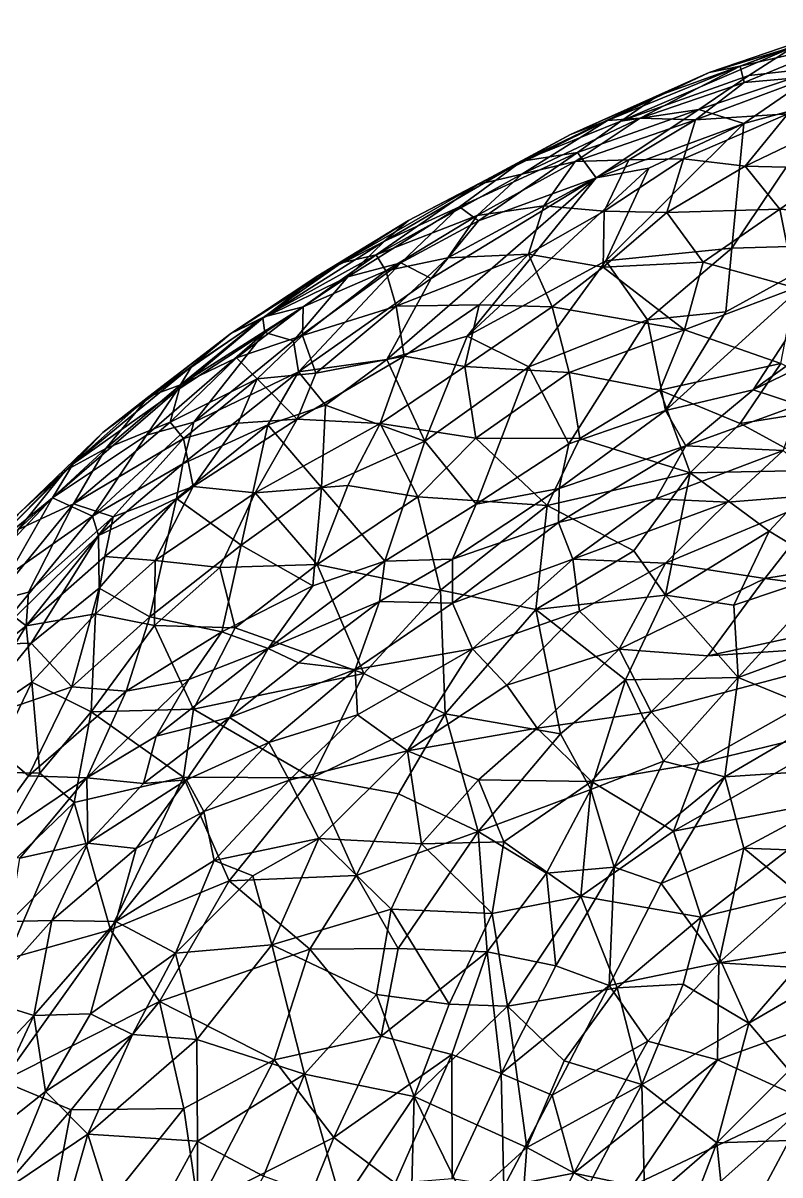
# Model space of a CAD drawing. Header units: metres. Extents: x -887 to 648, y -818 to 707.
# Drawn here: x -652 to -321, y 181 to 685 of the extents above; entities that cross this region are included whole.
import ezdxf

# ---------------------------------------------------------------- set-up
doc = ezdxf.new("R2010")
doc.units = ezdxf.units.M

msp = doc.modelspace()

# ---------------------------------------------------------------- linework, layer by layer
at = {"layer": '10k-small'}
for points in [[(-288.49, 684.75, 228.19), (-314.6, 674.51, 181.96), (-351.89, 663.1, 234.67)], [(-288.49, 684.75, 228.19), (-351.89, 663.1, 234.67), (-338.21, 665.92, 279.95)], [(-288.49, 684.75, 228.19), (-338.21, 665.92, 279.95), (-295.05, 675.74, 296.94)], [(-295.05, 675.74, 296.94), (-338.21, 665.92, 279.95), (-336.54, 658.78, 328.06)], [(-295.05, 675.74, 296.94), (-336.54, 658.78, 328.06), (-306.91, 661.37, 352.32)], [(-314.6, 674.51, 181.96), (-390.39, 641.74, 177.52), (-374.61, 652.77, 216.23)], [(-314.6, 674.51, 181.96), (-334.53, 661.75, 150.52), (-390.39, 641.74, 177.52)], [(-314.6, 674.51, 181.96), (-374.61, 652.77, 216.23), (-351.89, 663.1, 234.67)], [(-300.67, 665.52, 107.67), (-334.53, 661.75, 150.52), (-314.6, 674.51, 181.96)], [(-338.21, 665.92, 279.95), (-351.89, 663.1, 234.67), (-396.23, 642.11, 291.07)], [(-338.21, 665.92, 279.95), (-396.23, 642.11, 291.07), (-381.96, 643.15, 329.11)], [(-336.54, 658.78, 328.06), (-338.21, 665.92, 279.95), (-381.96, 643.15, 329.11)], [(-300.67, 665.52, 107.67), (-336.66, 640.79, 69.11), (-356.38, 646.97, 123.9)], [(-300.67, 665.52, 107.67), (-356.38, 646.97, 123.9), (-334.53, 661.75, 150.52)], [(-298.24, 651.08, 55.48), (-336.66, 640.79, 69.11), (-300.67, 665.52, 107.67)], [(-351.89, 663.1, 234.67), (-412.52, 635.92, 264.27), (-396.23, 642.11, 291.07)], [(-351.89, 663.1, 234.67), (-374.61, 652.77, 216.23), (-412.52, 635.92, 264.27)], [(-334.53, 661.75, 150.52), (-356.38, 646.97, 123.9), (-390.39, 641.74, 177.52)], [(-306.91, 661.37, 352.32), (-357.85, 642.41, 374.68), (-317.38, 645.03, 401.6)], [(-306.91, 661.37, 352.32), (-336.54, 658.78, 328.06), (-357.85, 642.41, 374.68)], [(-336.54, 658.78, 328.06), (-381.96, 643.15, 329.11), (-357.85, 642.41, 374.68)], [(-374.61, 652.77, 216.23), (-433.77, 624.37, 226.74), (-412.52, 635.92, 264.27)], [(-374.61, 652.77, 216.23), (-390.39, 641.74, 177.52), (-433.77, 624.37, 226.74)], [(-291.14, 587.62, -131.11), (-341.87, 586.24, -78.85), (-298.24, 651.08, 55.48)], [(-298.24, 651.08, 55.48), (-341.87, 586.24, -78.85), (-336.66, 640.79, 69.11)], [(-356.38, 646.97, 123.9), (-401.32, 617.01, 89.95), (-409.4, 628.06, 154.57)], [(-356.38, 646.97, 123.9), (-409.4, 628.06, 154.57), (-390.39, 641.74, 177.52)], [(-336.66, 640.79, 69.11), (-401.32, 617.01, 89.95), (-356.38, 646.97, 123.9)], [(-396.23, 642.11, 291.07), (-453.22, 614.08, 304.83), (-433.75, 618.56, 348.15)], [(-396.23, 642.11, 291.07), (-412.52, 635.92, 264.27), (-453.22, 614.08, 304.83)], [(-390.39, 641.74, 177.52), (-409.4, 628.06, 154.57), (-433.77, 624.37, 226.74)], [(-381.96, 643.15, 329.11), (-396.23, 642.11, 291.07), (-433.75, 618.56, 348.15)], [(-381.96, 643.15, 329.11), (-433.75, 618.56, 348.15), (-410.4, 624.19, 371.59)], [(-357.85, 642.41, 374.68), (-381.96, 643.15, 329.11), (-410.4, 624.19, 371.59)], [(-357.85, 642.41, 374.68), (-410.4, 624.19, 371.59), (-386.99, 624.91, 403.75)], [(-336.66, 640.79, 69.11), (-378.15, 621.27, 67.05), (-401.32, 617.01, 89.95)], [(-336.66, 640.79, 69.11), (-341.87, 586.24, -78.85), (-397.07, 580.71, -26.03)], [(-336.66, 640.79, 69.11), (-397.07, 580.71, -26.03), (-378.15, 621.27, 67.05)], [(-357.85, 642.41, 374.68), (-386.99, 624.91, 403.75), (-363.09, 625.35, 425.12)], [(-317.38, 645.03, 401.6), (-357.85, 642.41, 374.68), (-363.09, 625.35, 425.12)], [(-317.38, 645.03, 401.6), (-363.09, 625.35, 425.12), (-336.04, 622.17, 450.56)], [(-292.61, 642.97, 421.04), (-317.38, 645.03, 401.6), (-336.04, 622.17, 450.56)], [(-292.61, 642.97, 421.04), (-336.04, 622.17, 450.56), (-295.18, 621.14, 468.93)], [(-412.52, 635.92, 264.27), (-433.77, 624.37, 226.74), (-453.22, 614.08, 304.83)], [(-409.4, 628.06, 154.57), (-452.72, 598.15, 126.45), (-461.06, 604.37, 185.1)], [(-409.4, 628.06, 154.57), (-461.06, 604.37, 185.1), (-433.77, 624.37, 226.74)], [(-401.32, 617.01, 89.95), (-452.72, 598.15, 126.45), (-409.4, 628.06, 154.57)], [(-363.09, 625.35, 425.12), (-386.99, 624.91, 403.75), (-397.73, 602.42, 454.98)], [(-363.09, 625.35, 425.12), (-397.73, 602.42, 454.98), (-370.28, 601.88, 474.28)], [(-336.04, 622.17, 450.56), (-363.09, 625.35, 425.12), (-370.28, 601.88, 474.28)], [(-433.77, 624.37, 226.74), (-493.89, 589.31, 225.35), (-483.4, 598.35, 274.38)], [(-433.77, 624.37, 226.74), (-461.06, 604.37, 185.1), (-493.89, 589.31, 225.35)], [(-433.77, 624.37, 226.74), (-483.4, 598.35, 274.38), (-453.22, 614.08, 304.83)], [(-378.15, 621.27, 67.05), (-397.07, 580.71, -26.03), (-457.65, 547.74, -38.44)], [(-378.15, 621.27, 67.05), (-457.65, 547.74, -38.44), (-401.32, 617.01, 89.95)], [(-410.4, 624.19, 371.59), (-453.29, 600.46, 394.92), (-424.11, 604.71, 424.23)], [(-410.4, 624.19, 371.59), (-433.75, 618.56, 348.15), (-453.29, 600.46, 394.92)], [(-386.99, 624.91, 403.75), (-424.11, 604.71, 424.23), (-397.73, 602.42, 454.98)], [(-386.99, 624.91, 403.75), (-410.4, 624.19, 371.59), (-424.11, 604.71, 424.23)], [(-320.93, 603.29, 493.67), (-336.04, 622.17, 450.56), (-370.28, 601.88, 474.28)], [(-295.18, 621.14, 468.93), (-336.04, 622.17, 450.56), (-320.93, 603.29, 493.67)], [(-281.37, 600.16, 509.38), (-295.18, 621.14, 468.93), (-320.93, 603.29, 493.67)], [(-433.75, 618.56, 348.15), (-497.48, 583.35, 367.9), (-453.29, 600.46, 394.92)], [(-433.75, 618.56, 348.15), (-453.22, 614.08, 304.83), (-497.48, 583.35, 367.9)], [(-401.32, 617.01, 89.95), (-457.65, 547.74, -38.44), (-492.8, 537.54, -13.24)], [(-401.32, 617.01, 89.95), (-492.8, 537.54, -13.24), (-473.47, 572.97, 71.32)], [(-401.32, 617.01, 89.95), (-473.47, 572.97, 71.32), (-452.72, 598.15, 126.45)], [(-453.22, 614.08, 304.83), (-483.4, 598.35, 274.38), (-512.64, 579.83, 323.83)], [(-453.22, 614.08, 304.83), (-512.64, 579.83, 323.83), (-497.48, 583.35, 367.9)], [(-461.06, 604.37, 185.1), (-486.65, 579.79, 134.61), (-509.91, 573.71, 182.98)], [(-461.06, 604.37, 185.1), (-509.91, 573.71, 182.98), (-493.89, 589.31, 225.35)], [(-453.29, 600.46, 394.92), (-497.48, 583.35, 367.9), (-493.22, 576.37, 410.44)], [(-453.29, 600.46, 394.92), (-493.22, 576.37, 410.44), (-466.09, 581.95, 435.42)], [(-452.72, 598.15, 126.45), (-486.65, 579.79, 134.61), (-461.06, 604.37, 185.1)], [(-424.11, 604.71, 424.23), (-466.09, 581.95, 435.42), (-430.84, 583.55, 468.63)], [(-424.11, 604.71, 424.23), (-453.29, 600.46, 394.92), (-466.09, 581.95, 435.42)], [(-397.73, 602.42, 454.98), (-424.11, 604.71, 424.23), (-430.84, 583.55, 468.63)], [(-397.73, 602.42, 454.98), (-430.84, 583.55, 468.63), (-398.14, 577.91, 500.53)], [(-370.28, 601.88, 474.28), (-397.73, 602.42, 454.98), (-398.14, 577.91, 500.53)], [(-354.51, 580.04, 518.21), (-370.28, 601.88, 474.28), (-398.14, 577.91, 500.53)], [(-320.93, 603.29, 493.67), (-370.28, 601.88, 474.28), (-354.51, 580.04, 518.21)], [(-314.08, 568.9, 549.83), (-320.93, 603.29, 493.67), (-354.51, 580.04, 518.21)], [(-281.37, 600.16, 509.38), (-320.93, 603.29, 493.67), (-314.08, 568.9, 549.83)], [(-483.4, 598.35, 274.38), (-522.99, 574.09, 276.16), (-512.64, 579.83, 323.83)], [(-483.4, 598.35, 274.38), (-493.89, 589.31, 225.35), (-522.99, 574.09, 276.16)], [(-452.72, 598.15, 126.45), (-473.47, 572.97, 71.32), (-486.65, 579.79, 134.61)], [(-493.89, 589.31, 225.35), (-509.91, 573.71, 182.98), (-547.13, 555.56, 241.98)], [(-493.89, 589.31, 225.35), (-547.13, 555.56, 241.98), (-522.99, 574.09, 276.16)], [(-341.87, 586.24, -78.85), (-378.77, 554.8, -127.73), (-397.07, 580.71, -26.03)], [(-341.87, 586.24, -78.85), (-344.48, 558.38, -160), (-378.77, 554.8, -127.73)], [(-291.14, 587.62, -131.11), (-370.91, 515.22, -264.69), (-344.48, 558.38, -160)], [(-291.14, 587.62, -131.11), (-332.55, 524.25, -276.78), (-370.91, 515.22, -264.69)], [(-291.14, 587.62, -131.11), (-344.48, 558.38, -160), (-341.87, 586.24, -78.85)], [(-200.84, 587.78, -209.74), (-332.55, 524.25, -276.78), (-256.38, 578.8, -190.94)], [(-200.84, 587.78, -209.74), (-312.55, 517.61, -307.88), (-332.55, 524.25, -276.78)], [(-256.38, 578.8, -190.94), (-332.55, 524.25, -276.78), (-291.14, 587.62, -131.11)], [(-512.64, 579.83, 323.83), (-522.99, 574.09, 276.16), (-561.11, 548.82, 298.13)], [(-512.64, 579.83, 323.83), (-561.11, 548.82, 298.13), (-546.48, 556.16, 352.36)], [(-497.48, 583.35, 367.9), (-546.48, 556.16, 352.36), (-529.45, 560.6, 390.67)], [(-497.48, 583.35, 367.9), (-512.64, 579.83, 323.83), (-546.48, 556.16, 352.36)], [(-486.65, 579.79, 134.61), (-531.4, 532.17, 47.17), (-533.59, 545.6, 116.28)], [(-486.65, 579.79, 134.61), (-533.59, 545.6, 116.28), (-509.91, 573.71, 182.98)], [(-473.47, 572.97, 71.32), (-531.4, 532.17, 47.17), (-486.65, 579.79, 134.61)], [(-493.22, 576.37, 410.44), (-497.48, 583.35, 367.9), (-529.45, 560.6, 390.67)], [(-466.09, 581.95, 435.42), (-493.22, 576.37, 410.44), (-488.77, 560.84, 458.42)], [(-430.84, 583.55, 468.63), (-488.77, 560.84, 458.42), (-452.49, 561.39, 491.26)], [(-430.84, 583.55, 468.63), (-466.09, 581.95, 435.42), (-488.77, 560.84, 458.42)], [(-397.07, 580.71, -26.03), (-430.66, 534.32, -119.56), (-457.65, 547.74, -38.44)], [(-420.57, 560.5, 513.95), (-430.84, 583.55, 468.63), (-452.49, 561.39, 491.26)], [(-398.14, 577.91, 500.53), (-430.84, 583.55, 468.63), (-420.57, 560.5, 513.95)], [(-378.77, 554.8, -127.73), (-430.66, 534.32, -119.56), (-397.07, 580.71, -26.03)], [(-354.51, 580.04, 518.21), (-398.14, 577.91, 500.53), (-362.64, 550.45, 557.31)], [(-314.08, 568.9, 549.83), (-354.51, 580.04, 518.21), (-362.64, 550.45, 557.31)], [(-493.22, 576.37, 410.44), (-529.45, 560.6, 390.67), (-529.7, 547.96, 432.63)], [(-488.77, 560.84, 458.42), (-493.22, 576.37, 410.44), (-529.7, 547.96, 432.63)], [(-362.64, 550.45, 557.31), (-398.14, 577.91, 500.53), (-420.57, 560.5, 513.95)], [(-522.99, 574.09, 276.16), (-547.13, 555.56, 241.98), (-561.11, 548.82, 298.13)], [(-509.91, 573.71, 182.98), (-546.22, 549.33, 188.59), (-547.13, 555.56, 241.98)], [(-509.91, 573.71, 182.98), (-533.59, 545.6, 116.28), (-546.22, 549.33, 188.59)], [(-473.47, 572.97, 71.32), (-492.8, 537.54, -13.24), (-531.4, 532.17, 47.17)], [(-314.08, 568.9, 549.83), (-362.64, 550.45, 557.31), (-320.48, 535.82, 591.61)], [(-529.45, 560.6, 390.67), (-546.48, 556.16, 352.36), (-583.07, 526.46, 377.26)], [(-529.45, 560.6, 390.67), (-583.07, 526.46, 377.26), (-558.59, 538.3, 402.76)], [(-529.45, 560.6, 390.67), (-558.59, 538.3, 402.76), (-529.7, 547.96, 432.63)], [(-488.77, 560.84, 458.42), (-529.7, 547.96, 432.63), (-523.94, 531.46, 474.13)], [(-485.31, 538.99, 499.35), (-488.77, 560.84, 458.42), (-523.94, 531.46, 474.13)], [(-452.49, 561.39, 491.26), (-488.77, 560.84, 458.42), (-485.31, 538.99, 499.35)], [(-452.49, 561.39, 491.26), (-485.31, 538.99, 499.35), (-458.71, 534.5, 525.63)], [(-420.57, 560.5, 513.95), (-452.49, 561.39, 491.26), (-458.71, 534.5, 525.63)], [(-413.05, 531.8, 555.97), (-420.57, 560.5, 513.95), (-458.71, 534.5, 525.63)], [(-362.64, 550.45, 557.31), (-420.57, 560.5, 513.95), (-413.05, 531.8, 555.97)], [(-546.48, 556.16, 352.36), (-596.95, 521.37, 336.49), (-583.07, 526.46, 377.26)], [(-546.48, 556.16, 352.36), (-561.11, 548.82, 298.13), (-596.95, 521.37, 336.49)], [(-546.22, 549.33, 188.59), (-584.61, 524.1, 213.97), (-547.13, 555.56, 241.98)], [(-547.13, 555.56, 241.98), (-584.61, 524.1, 213.97), (-578.16, 534.52, 259.64)], [(-547.13, 555.56, 241.98), (-578.16, 534.52, 259.64), (-561.11, 548.82, 298.13)], [(-378.77, 554.8, -127.73), (-413.27, 500.66, -255.71), (-430.66, 534.32, -119.56)], [(-370.91, 515.22, -264.69), (-413.27, 500.66, -255.71), (-378.77, 554.8, -127.73)], [(-344.48, 558.38, -160), (-370.91, 515.22, -264.69), (-378.77, 554.8, -127.73)], [(-362.64, 550.45, 557.31), (-413.05, 531.8, 555.97), (-373.42, 524.09, 585.82)], [(-320.48, 535.82, 591.61), (-362.64, 550.45, 557.31), (-373.42, 524.09, 585.82)], [(-561.11, 548.82, 298.13), (-578.16, 534.52, 259.64), (-617.14, 505.53, 299.56)], [(-561.11, 548.82, 298.13), (-617.14, 505.53, 299.56), (-596.95, 521.37, 336.49)], [(-546.22, 549.33, 188.59), (-597.95, 504.45, 155.48), (-584.61, 524.1, 213.97)], [(-546.22, 549.33, 188.59), (-577.21, 510.01, 94), (-597.95, 504.45, 155.48)], [(-533.59, 545.6, 116.28), (-577.21, 510.01, 94), (-546.22, 549.33, 188.59)], [(-531.4, 532.17, 47.17), (-577.21, 510.01, 94), (-533.59, 545.6, 116.28)], [(-529.7, 547.96, 432.63), (-558.59, 538.3, 402.76), (-549.52, 529, 446.73)], [(-523.94, 531.46, 474.13), (-529.7, 547.96, 432.63), (-549.52, 529, 446.73)], [(-457.65, 547.74, -38.44), (-476.14, 501.76, -150.26), (-492.8, 537.54, -13.24)], [(-430.66, 534.32, -119.56), (-476.14, 501.76, -150.26), (-457.65, 547.74, -38.44)], [(-578.16, 534.52, 259.64), (-630.06, 491.87, 260.26), (-617.14, 505.53, 299.56)], [(-578.16, 534.52, 259.64), (-584.61, 524.1, 213.97), (-630.06, 491.87, 260.26)], [(-549.52, 529, 446.73), (-558.59, 538.3, 402.76), (-587.64, 510.11, 423.13)], [(-558.59, 538.3, 402.76), (-583.07, 526.46, 377.26), (-587.64, 510.11, 423.13)], [(-485.31, 538.99, 499.35), (-532, 511.39, 497.25), (-495.7, 509.45, 530.04)], [(-485.31, 538.99, 499.35), (-523.94, 531.46, 474.13), (-532, 511.39, 497.25)], [(-492.8, 537.54, -13.24), (-519.6, 517.56, -27.71), (-531.4, 532.17, 47.17)], [(-476.14, 501.76, -150.26), (-519.6, 517.56, -27.71), (-492.8, 537.54, -13.24)], [(-458.71, 534.5, 525.63), (-485.31, 538.99, 499.35), (-495.7, 509.45, 530.04)], [(-453.83, 503.08, 564.75), (-458.71, 534.5, 525.63), (-495.7, 509.45, 530.04)], [(-413.05, 531.8, 555.97), (-458.71, 534.5, 525.63), (-453.83, 503.08, 564.75)], [(-320.48, 535.82, 591.61), (-373.42, 524.09, 585.82), (-338.25, 509.48, 614.81)], [(-284.24, 518.12, 621.1), (-320.48, 535.82, 591.61), (-338.25, 509.48, 614.81)], [(-531.4, 532.17, 47.17), (-582.08, 491.86, 31.74), (-577.21, 510.01, 94)], [(-531.4, 532.17, 47.17), (-544.88, 508.95, -3.64), (-582.08, 491.86, 31.74)], [(-523.94, 531.46, 474.13), (-549.52, 529, 446.73), (-532, 511.39, 497.25)], [(-519.6, 517.56, -27.71), (-544.88, 508.95, -3.64), (-531.4, 532.17, 47.17)], [(-430.66, 534.32, -119.56), (-453.7, 474.14, -279.24), (-476.14, 501.76, -150.26)], [(-408.34, 502.93, 591.01), (-413.05, 531.8, 555.97), (-453.83, 503.08, 564.75)], [(-413.27, 500.66, -255.71), (-453.7, 474.14, -279.24), (-430.66, 534.32, -119.56)], [(-373.42, 524.09, 585.82), (-413.05, 531.8, 555.97), (-408.34, 502.93, 591.01)], [(-583.07, 526.46, 377.26), (-596.95, 521.37, 336.49), (-615.79, 498.61, 380.98)], [(-583.07, 526.46, 377.26), (-615.79, 498.61, 380.98), (-587.64, 510.11, 423.13)], [(-549.52, 529, 446.73), (-587.64, 510.11, 423.13), (-581.81, 502.97, 449.38)], [(-549.52, 529, 446.73), (-581.81, 502.97, 449.38), (-557.91, 509.64, 471.29)], [(-532, 511.39, 497.25), (-549.52, 529, 446.73), (-557.91, 509.64, 471.29)], [(-584.61, 524.1, 213.97), (-597.95, 504.45, 155.48), (-639.07, 476.9, 203.4)], [(-584.61, 524.1, 213.97), (-639.07, 476.9, 203.4), (-630.06, 491.87, 260.26)], [(-596.95, 521.37, 336.49), (-633.34, 488.92, 338.17), (-615.79, 498.61, 380.98)], [(-596.95, 521.37, 336.49), (-617.14, 505.53, 299.56), (-633.34, 488.92, 338.17)], [(-360.1, 487.95, 627.55), (-373.42, 524.09, 585.82), (-408.34, 502.93, 591.01)], [(-338.25, 509.48, 614.81), (-373.42, 524.09, 585.82), (-360.1, 487.95, 627.55)], [(-332.55, 524.25, -276.78), (-362.02, 499.69, -314.56), (-370.91, 515.22, -264.69)], [(-312.55, 517.61, -307.88), (-362.02, 499.69, -314.56), (-332.55, 524.25, -276.78)], [(-519.6, 517.56, -27.71), (-521.36, 481.43, -131.72), (-544.88, 508.95, -3.64)], [(-476.14, 501.76, -150.26), (-521.36, 481.43, -131.72), (-519.6, 517.56, -27.71)], [(-370.91, 515.22, -264.69), (-417.38, 481.09, -307.3), (-413.27, 500.66, -255.71)], [(-362.02, 499.69, -314.56), (-417.38, 481.09, -307.3), (-370.91, 515.22, -264.69)], [(-312.55, 517.61, -307.88), (-319.5, 497.66, -348.03), (-362.02, 499.69, -314.56)], [(-300.81, 489.13, 645.01), (-284.24, 518.12, 621.1), (-338.25, 509.48, 614.81)], [(-587.64, 510.11, 423.13), (-615.79, 498.61, 380.98), (-629.92, 474.27, 415.15)], [(-581.81, 502.97, 449.38), (-587.64, 510.11, 423.13), (-629.92, 474.27, 415.15)], [(-577.21, 510.01, 94), (-582.08, 491.86, 31.74), (-621.6, 468.88, 72.82)], [(-577.21, 510.01, 94), (-621.6, 468.88, 72.82), (-597.95, 504.45, 155.48)], [(-557.91, 509.64, 471.29), (-581.81, 502.97, 449.38), (-577.56, 481.9, 487.59)], [(-532, 511.39, 497.25), (-557.91, 509.64, 471.29), (-577.56, 481.9, 487.59)], [(-532, 511.39, 497.25), (-577.56, 481.9, 487.59), (-550.41, 479.1, 519.03)], [(-495.7, 509.45, 530.04), (-532, 511.39, 497.25), (-550.41, 479.1, 519.03)], [(-495.7, 509.45, 530.04), (-550.41, 479.1, 519.03), (-509.91, 482.34, 547.55)], [(-479.32, 477.36, 573.24), (-495.7, 509.45, 530.04), (-509.91, 482.34, 547.55)], [(-453.83, 503.08, 564.75), (-495.7, 509.45, 530.04), (-479.32, 477.36, 573.24)], [(-360.1, 487.95, 627.55), (-300.81, 489.13, 645.01), (-338.25, 509.48, 614.81)], [(-617.14, 505.53, 299.56), (-654.1, 469.79, 299.86), (-633.34, 488.92, 338.17)], [(-617.14, 505.53, 299.56), (-630.06, 491.87, 260.26), (-654.1, 469.79, 299.86)], [(-597.95, 504.45, 155.48), (-621.6, 468.88, 72.82), (-639.07, 476.9, 203.4)], [(-544.88, 508.95, -3.64), (-556.51, 456.26, -137.74), (-584.87, 476.65, -13.82)], [(-544.88, 508.95, -3.64), (-584.87, 476.65, -13.82), (-582.08, 491.86, 31.74)], [(-521.36, 481.43, -131.72), (-556.51, 456.26, -137.74), (-544.88, 508.95, -3.64)], [(-581.81, 502.97, 449.38), (-629.92, 474.27, 415.15), (-612.49, 468.62, 458.66)], [(-577.56, 481.9, 487.59), (-581.81, 502.97, 449.38), (-612.49, 468.62, 458.66)], [(-476.14, 501.76, -150.26), (-493.7, 449.23, -290), (-521.36, 481.43, -131.72)], [(-453.7, 474.14, -279.24), (-493.7, 449.23, -290), (-476.14, 501.76, -150.26)], [(-422.64, 473.54, 611.14), (-453.83, 503.08, 564.75), (-479.32, 477.36, 573.24)], [(-422.64, 473.54, 611.14), (-408.34, 502.93, 591.01), (-453.83, 503.08, 564.75)], [(-413.27, 500.66, -255.71), (-417.38, 481.09, -307.3), (-453.7, 474.14, -279.24)], [(-422.64, 473.54, 611.14), (-360.1, 487.95, 627.55), (-408.34, 502.93, 591.01)], [(-362.02, 499.69, -314.56), (-375.09, 476.55, -355.68), (-417.66, 466.19, -343.6)], [(-362.02, 499.69, -314.56), (-417.66, 466.19, -343.6), (-417.38, 481.09, -307.3)], [(-319.5, 497.66, -348.03), (-375.09, 476.55, -355.68), (-362.02, 499.69, -314.56)], [(-629.92, 474.27, 415.15), (-615.79, 498.61, 380.98), (-654.08, 463.15, 368)], [(-615.79, 498.61, 380.98), (-633.34, 488.92, 338.17), (-654.08, 463.15, 368)], [(-319.5, 497.66, -348.03), (-343.73, 475.04, -378.43), (-375.09, 476.55, -355.68)], [(-298.39, 478.67, -393.13), (-343.73, 475.04, -378.43), (-319.5, 497.66, -348.03)], [(-654.1, 469.79, 299.86), (-630.06, 491.87, 260.26), (-669.6, 452.21, 259.22)], [(-630.06, 491.87, 260.26), (-639.07, 476.9, 203.4), (-669.6, 452.21, 259.22)], [(-582.08, 491.86, 31.74), (-619, 460.55, 29.01), (-621.6, 468.88, 72.82)], [(-582.08, 491.86, 31.74), (-584.87, 476.65, -13.82), (-619, 460.55, 29.01)], [(-325.62, 462.31, 659.41), (-300.81, 489.13, 645.01), (-360.1, 487.95, 627.55)], [(-296.65, 444.94, 679.15), (-300.81, 489.13, 645.01), (-325.62, 462.31, 659.41)], [(-654.08, 463.15, 368), (-633.34, 488.92, 338.17), (-665.2, 456.52, 325.79)], [(-633.34, 488.92, 338.17), (-654.1, 469.79, 299.86), (-665.2, 456.52, 325.79)], [(-384.8, 453.83, 644.58), (-360.1, 487.95, 627.55), (-422.64, 473.54, 611.14)], [(-370.87, 434.43, 664.83), (-360.1, 487.95, 627.55), (-384.8, 453.83, 644.58)], [(-370.87, 434.43, 664.83), (-325.62, 462.31, 659.41), (-360.1, 487.95, 627.55)], [(-594.14, 449.52, 505.72), (-577.56, 481.9, 487.59), (-616.14, 451.25, 476.09)], [(-577.56, 481.9, 487.59), (-612.49, 468.62, 458.66), (-616.14, 451.25, 476.09)], [(-550.41, 479.1, 519.03), (-577.56, 481.9, 487.59), (-594.14, 449.52, 505.72)], [(-565.9, 446.51, 535.03), (-550.41, 479.1, 519.03), (-594.14, 449.52, 505.72)], [(-565.9, 446.51, 535.03), (-523.36, 447.84, 568.28), (-550.41, 479.1, 519.03)], [(-521.36, 481.43, -131.72), (-525.22, 438.52, -263.16), (-556.51, 456.26, -137.74)], [(-523.36, 447.84, 568.28), (-509.91, 482.34, 547.55), (-550.41, 479.1, 519.03)], [(-493.7, 449.23, -290), (-525.22, 438.52, -263.16), (-521.36, 481.43, -131.72)], [(-523.36, 447.84, 568.28), (-479.32, 477.36, 573.24), (-509.91, 482.34, 547.55)], [(-417.38, 481.09, -307.3), (-464.05, 450.09, -330.1), (-453.7, 474.14, -279.24)], [(-417.38, 481.09, -307.3), (-417.66, 466.19, -343.6), (-464.05, 450.09, -330.1)], [(-669.6, 452.21, 259.22), (-639.07, 476.9, 203.4), (-686.8, 426.71, 186.3)], [(-639.07, 476.9, 203.4), (-658.37, 443.17, 116.31), (-686.8, 426.71, 186.3)], [(-629.92, 474.27, 415.15), (-654.08, 463.15, 368), (-664.71, 431.74, 415.05)], [(-649.6, 435.75, 441.67), (-629.92, 474.27, 415.15), (-664.71, 431.74, 415.05)], [(-621.6, 468.88, 72.82), (-658.37, 443.17, 116.31), (-639.07, 476.9, 203.4)], [(-612.49, 468.62, 458.66), (-629.92, 474.27, 415.15), (-649.6, 435.75, 441.67)], [(-584.87, 476.65, -13.82), (-618.72, 437.42, -48.47), (-619, 460.55, 29.01)], [(-584.87, 476.65, -13.82), (-596.56, 424.84, -141.05), (-618.72, 437.42, -48.47)], [(-556.51, 456.26, -137.74), (-596.56, 424.84, -141.05), (-584.87, 476.65, -13.82)], [(-469.3, 436.6, 613.47), (-479.32, 477.36, 573.24), (-523.36, 447.84, 568.28)], [(-453.7, 474.14, -279.24), (-464.05, 450.09, -330.1), (-493.7, 449.23, -290)], [(-469.3, 436.6, 613.47), (-422.64, 473.54, 611.14), (-479.32, 477.36, 573.24)], [(-375.09, 476.55, -355.68), (-411.42, 450.12, -381.22), (-417.66, 466.19, -343.6)], [(-343.73, 475.04, -378.43), (-411.42, 450.12, -381.22), (-375.09, 476.55, -355.68)], [(-343.73, 475.04, -378.43), (-370.95, 448.31, -410), (-411.42, 450.12, -381.22)], [(-298.39, 478.67, -393.13), (-370.95, 448.31, -410), (-343.73, 475.04, -378.43)], [(-298.39, 478.67, -393.13), (-327.41, 441.67, -438.67), (-370.95, 448.31, -410)], [(-226.49, 458.1, -448.25), (-327.41, 441.67, -438.67), (-298.39, 478.67, -393.13)], [(-621.6, 468.88, 72.82), (-667.77, 412.77, 21.04), (-658.37, 443.17, 116.31)], [(-619, 460.55, 29.01), (-667.77, 412.77, 21.04), (-621.6, 468.88, 72.82)], [(-427.63, 428.11, 643.37), (-422.64, 473.54, 611.14), (-469.3, 436.6, 613.47)], [(-427.63, 428.11, 643.37), (-384.8, 453.83, 644.58), (-422.64, 473.54, 611.14)], [(-650.56, 421.02, 459.96), (-612.49, 468.62, 458.66), (-649.6, 435.75, 441.67)], [(-616.14, 451.25, 476.09), (-612.49, 468.62, 458.66), (-650.56, 421.02, 459.96)], [(-411.42, 450.12, -381.22), (-464.07, 430.88, -371.61), (-417.66, 466.19, -343.6)], [(-417.66, 466.19, -343.6), (-464.07, 430.88, -371.61), (-464.05, 450.09, -330.1)], [(-619, 460.55, 29.01), (-648.48, 413.36, -40.03), (-667.77, 412.77, 21.04)], [(-618.72, 437.42, -48.47), (-648.48, 413.36, -40.03), (-619, 460.55, 29.01)], [(-340.97, 430, 677.2), (-325.62, 462.31, 659.41), (-370.87, 434.43, 664.83)], [(-340.97, 430, 677.2), (-296.65, 444.94, 679.15), (-325.62, 462.31, 659.41)], [(-556.51, 456.26, -137.74), (-565.07, 418.3, -239), (-596.56, 424.84, -141.05)], [(-525.22, 438.52, -263.16), (-565.07, 418.3, -239), (-556.51, 456.26, -137.74)], [(-427.63, 428.11, 643.37), (-370.87, 434.43, 664.83), (-384.8, 453.83, 644.58)], [(-226.49, 458.1, -448.25), (-245.56, 430.96, -478.42), (-327.41, 441.67, -438.67)], [(-620.28, 426.17, 497.41), (-616.14, 451.25, 476.09), (-650.56, 421.02, 459.96)], [(-594.14, 449.52, 505.72), (-616.14, 451.25, 476.09), (-620.28, 426.17, 497.41)], [(-594.52, 421.03, 529.33), (-594.14, 449.52, 505.72), (-620.28, 426.17, 497.41)], [(-594.52, 421.03, 529.33), (-565.9, 446.51, 535.03), (-594.14, 449.52, 505.72)], [(-493.7, 449.23, -290), (-496.09, 431.62, -331.92), (-544.81, 411.06, -304.79)], [(-493.7, 449.23, -290), (-544.81, 411.06, -304.79), (-525.22, 438.52, -263.16)], [(-464.05, 450.09, -330.1), (-496.09, 431.62, -331.92), (-493.7, 449.23, -290)], [(-464.05, 450.09, -330.1), (-464.07, 430.88, -371.61), (-496.09, 431.62, -331.92)], [(-411.42, 450.12, -381.22), (-455.39, 410.94, -413.77), (-464.07, 430.88, -371.61)], [(-408.55, 427.43, -420.92), (-455.39, 410.94, -413.77), (-411.42, 450.12, -381.22)], [(-370.95, 448.31, -410), (-408.55, 427.43, -420.92), (-411.42, 450.12, -381.22)], [(-559.12, 420.01, 561.48), (-565.9, 446.51, 535.03), (-594.52, 421.03, 529.33)], [(-559.12, 420.01, 561.48), (-523.36, 447.84, 568.28), (-565.9, 446.51, 535.03)], [(-502.96, 400.14, 615.21), (-523.36, 447.84, 568.28), (-559.12, 420.01, 561.48)], [(-502.96, 400.14, 615.21), (-469.3, 436.6, 613.47), (-523.36, 447.84, 568.28)], [(-370.95, 448.31, -410), (-391.26, 410.75, -453.86), (-408.55, 427.43, -420.92)], [(-327.41, 441.67, -438.67), (-391.26, 410.75, -453.86), (-370.95, 448.31, -410)], [(-339.11, 398.39, 695.94), (-296.65, 444.94, 679.15), (-340.97, 430, 677.2)], [(-339.11, 398.39, 695.94), (-274.08, 422.24, 696.09), (-296.65, 444.94, 679.15)], [(-327.41, 441.67, -438.67), (-352.41, 407.78, -473.31), (-391.26, 410.75, -453.86)], [(-245.56, 430.96, -478.42), (-352.41, 407.78, -473.31), (-327.41, 441.67, -438.67)], [(-650.56, 421.02, 459.96), (-649.6, 435.75, 441.67), (-664.71, 431.74, 415.05)], [(-618.72, 437.42, -48.47), (-630.66, 394.28, -143.33), (-648.48, 413.36, -40.03)], [(-596.56, 424.84, -141.05), (-630.66, 394.28, -143.33), (-618.72, 437.42, -48.47)], [(-525.22, 438.52, -263.16), (-544.81, 411.06, -304.79), (-565.07, 418.3, -239)], [(-467.32, 382.47, 649.29), (-469.3, 436.6, 613.47), (-502.96, 400.14, 615.21)], [(-467.32, 382.47, 649.29), (-427.63, 428.11, 643.37), (-469.3, 436.6, 613.47)], [(-388.46, 397.38, 680.73), (-370.87, 434.43, 664.83), (-427.63, 428.11, 643.37)], [(-388.46, 397.38, 680.73), (-339.11, 398.39, 695.94), (-370.87, 434.43, 664.83)], [(-339.11, 398.39, 695.94), (-340.97, 430, 677.2), (-370.87, 434.43, 664.83)], [(-650.56, 421.02, 459.96), (-664.71, 431.74, 415.05), (-684.79, 393.59, 427.03)], [(-496.09, 431.62, -331.92), (-531.51, 404.81, -340.84), (-544.81, 411.06, -304.79)], [(-496.09, 431.62, -331.92), (-506.72, 401.82, -380.46), (-531.51, 404.81, -340.84)], [(-464.07, 430.88, -371.61), (-506.72, 401.82, -380.46), (-496.09, 431.62, -331.92)], [(-455.39, 410.94, -413.77), (-506.72, 401.82, -380.46), (-464.07, 430.88, -371.61)], [(-245.56, 430.96, -478.42), (-262.21, 413.75, -493.28), (-352.41, 407.78, -473.31)], [(-620.28, 426.17, 497.41), (-650.56, 421.02, 459.96), (-648.12, 396.31, 488.07)], [(-622.14, 383.33, 527.96), (-620.28, 426.17, 497.41), (-648.12, 396.31, 488.07)], [(-596.56, 424.84, -141.05), (-606.92, 392.35, -213.08), (-630.66, 394.28, -143.33)], [(-594.52, 421.03, 529.33), (-620.28, 426.17, 497.41), (-622.14, 383.33, 527.96)], [(-565.07, 418.3, -239), (-606.92, 392.35, -213.08), (-596.56, 424.84, -141.05)], [(-416.88, 373.73, 680.7), (-427.63, 428.11, 643.37), (-467.32, 382.47, 649.29)], [(-408.55, 427.43, -420.92), (-440.29, 395.01, -446.97), (-455.39, 410.94, -413.77)], [(-391.26, 410.75, -453.86), (-440.29, 395.01, -446.97), (-408.55, 427.43, -420.92)], [(-416.88, 373.73, 680.7), (-388.46, 397.38, 680.73), (-427.63, 428.11, 643.37)], [(-650.56, 421.02, 459.96), (-684.79, 393.59, 427.03), (-677.78, 376.31, 459.17)], [(-648.12, 396.31, 488.07), (-650.56, 421.02, 459.96), (-677.78, 376.31, 459.17)], [(-622.14, 383.33, 527.96), (-577.43, 384.43, 569.18), (-594.52, 421.03, 529.33)], [(-577.43, 384.43, 569.18), (-559.12, 420.01, 561.48), (-594.52, 421.03, 529.33)], [(-577.43, 384.43, 569.18), (-502.96, 400.14, 615.21), (-559.12, 420.01, 561.48)], [(-298.83, 381.83, 711.35), (-274.08, 422.24, 696.09), (-339.11, 398.39, 695.94)], [(-565.07, 418.3, -239), (-579.44, 397.44, -267.3), (-606.92, 392.35, -213.08)], [(-544.81, 411.06, -304.79), (-579.44, 397.44, -267.3), (-565.07, 418.3, -239)], [(-262.21, 413.75, -493.28), (-356.25, 360.79, -522.99), (-377.23, 383.28, -493.44)], [(-262.21, 413.75, -493.28), (-377.23, 383.28, -493.44), (-352.41, 407.78, -473.31)], [(-262.21, 413.75, -493.28), (-284.4, 378.35, -523.24), (-356.25, 360.79, -522.99)], [(-648.48, 413.36, -40.03), (-630.66, 394.28, -143.33), (-677.06, 378.42, -57.71)], [(-667.77, 412.77, 21.04), (-648.48, 413.36, -40.03), (-677.06, 378.42, -57.71)], [(-544.81, 411.06, -304.79), (-593.81, 372.63, -299.48), (-579.44, 397.44, -267.3)], [(-544.81, 411.06, -304.79), (-561.64, 380.84, -343.65), (-593.81, 372.63, -299.48)], [(-531.51, 404.81, -340.84), (-561.64, 380.84, -343.65), (-544.81, 411.06, -304.79)], [(-455.39, 410.94, -413.77), (-505.64, 382.05, -413), (-506.72, 401.82, -380.46)], [(-455.39, 410.94, -413.77), (-483.76, 366.18, -453.86), (-505.64, 382.05, -413)], [(-440.29, 395.01, -446.97), (-483.76, 366.18, -453.86), (-455.39, 410.94, -413.77)], [(-391.26, 410.75, -453.86), (-427, 376.18, -478.16), (-440.29, 395.01, -446.97)], [(-377.23, 383.28, -493.44), (-427, 376.18, -478.16), (-391.26, 410.75, -453.86)], [(-352.41, 407.78, -473.31), (-377.23, 383.28, -493.44), (-391.26, 410.75, -453.86)], [(-506.72, 401.82, -380.46), (-561.64, 380.84, -343.65), (-531.51, 404.81, -340.84)], [(-525.5, 354.42, 625.33), (-502.96, 400.14, 615.21), (-577.43, 384.43, 569.18)], [(-506.72, 401.82, -380.46), (-544.38, 369.88, -388.07), (-561.64, 380.84, -343.65)], [(-505.64, 382.05, -413), (-544.38, 369.88, -388.07), (-506.72, 401.82, -380.46)], [(-525.5, 354.42, 625.33), (-467.32, 382.47, 649.29), (-502.96, 400.14, 615.21)], [(-371.76, 361.66, 703.91), (-339.11, 398.39, 695.94), (-388.46, 397.38, 680.73)], [(-344.98, 354.9, 713.88), (-339.11, 398.39, 695.94), (-371.76, 361.66, 703.91)], [(-344.98, 354.9, 713.88), (-298.83, 381.83, 711.35), (-339.11, 398.39, 695.94)], [(-667.23, 356.94, 491.52), (-648.12, 396.31, 488.07), (-677.78, 376.31, 459.17)], [(-630.66, 394.28, -143.33), (-649.55, 355.34, -201.79), (-677.06, 378.42, -57.71)], [(-644.68, 356.52, 519.74), (-648.12, 396.31, 488.07), (-667.23, 356.94, 491.52)], [(-606.92, 392.35, -213.08), (-649.55, 355.34, -201.79), (-630.66, 394.28, -143.33)], [(-622.14, 383.33, 527.96), (-648.12, 396.31, 488.07), (-644.68, 356.52, 519.74)], [(-579.44, 397.44, -267.3), (-624, 354.39, -274.4), (-606.92, 392.35, -213.08)], [(-579.44, 397.44, -267.3), (-593.81, 372.63, -299.48), (-624, 354.39, -274.4)], [(-427, 376.18, -478.16), (-483.76, 366.18, -453.86), (-440.29, 395.01, -446.97)], [(-403.54, 349.39, 698.22), (-388.46, 397.38, 680.73), (-416.88, 373.73, 680.7)], [(-403.54, 349.39, 698.22), (-371.76, 361.66, 703.91), (-388.46, 397.38, 680.73)], [(-606.92, 392.35, -213.08), (-624, 354.39, -274.4), (-649.55, 355.34, -201.79)], [(-629.67, 343.66, 543.3), (-622.14, 383.33, 527.96), (-644.68, 356.52, 519.74)], [(-629.67, 343.66, 543.3), (-581.82, 354.66, 581.59), (-622.14, 383.33, 527.96)], [(-581.82, 354.66, 581.59), (-577.43, 384.43, 569.18), (-622.14, 383.33, 527.96)], [(-525.5, 354.42, 625.33), (-577.43, 384.43, 569.18), (-581.82, 354.66, 581.59)], [(-377.23, 383.28, -493.44), (-403.29, 352.85, -515.22), (-427, 376.18, -478.16)], [(-356.25, 360.79, -522.99), (-403.29, 352.85, -515.22), (-377.23, 383.28, -493.44)], [(-677.06, 378.42, -57.71), (-649.55, 355.34, -201.79), (-675.26, 320.06, -219.94)], [(-561.64, 380.84, -343.65), (-580.5, 353.63, -363.4), (-599.22, 351.91, -333.92)], [(-561.64, 380.84, -343.65), (-599.22, 351.91, -333.92), (-593.81, 372.63, -299.48)], [(-544.38, 369.88, -388.07), (-580.5, 353.63, -363.4), (-561.64, 380.84, -343.65)], [(-505.64, 382.05, -413), (-535.53, 353.41, -422.46), (-544.38, 369.88, -388.07)], [(-483.76, 366.18, -453.86), (-535.53, 353.41, -422.46), (-505.64, 382.05, -413)], [(-487.79, 347.45, 654.69), (-467.32, 382.47, 649.29), (-525.5, 354.42, 625.33)], [(-452.81, 330.97, 683.25), (-467.32, 382.47, 649.29), (-487.79, 347.45, 654.69)], [(-452.81, 330.97, 683.25), (-416.88, 373.73, 680.7), (-467.32, 382.47, 649.29)], [(-367.35, 331.05, -547.8), (-284.4, 378.35, -523.24), (-286.9, 346.57, -549.8)], [(-367.35, 331.05, -547.8), (-356.25, 360.79, -522.99), (-284.4, 378.35, -523.24)], [(-344.98, 354.9, 713.88), (-269.26, 359.87, 723.26), (-298.83, 381.83, 711.35)], [(-427, 376.18, -478.16), (-452.76, 353.56, -488.26), (-483.76, 366.18, -453.86)], [(-452.81, 330.97, 683.25), (-403.54, 349.39, 698.22), (-416.88, 373.73, 680.7)], [(-403.29, 352.85, -515.22), (-452.76, 353.56, -488.26), (-427, 376.18, -478.16)], [(-593.81, 372.63, -299.48), (-599.22, 351.91, -333.92), (-624, 354.39, -274.4)], [(-544.38, 369.88, -388.07), (-572.93, 339.68, -396.39), (-580.5, 353.63, -363.4)], [(-535.53, 353.41, -422.46), (-572.93, 339.68, -396.39), (-544.38, 369.88, -388.07)], [(-483.76, 366.18, -453.86), (-522.55, 327.83, -464.64), (-535.53, 353.41, -422.46)], [(-477.65, 325.62, -500.32), (-522.55, 327.83, -464.64), (-483.76, 366.18, -453.86)], [(-452.76, 353.56, -488.26), (-477.65, 325.62, -500.32), (-483.76, 366.18, -453.86)], [(-393.41, 315.39, 714.66), (-371.76, 361.66, 703.91), (-403.54, 349.39, 698.22)], [(-367.35, 331.05, -547.8), (-403.29, 352.85, -515.22), (-356.25, 360.79, -522.99)], [(-393.41, 315.39, 714.66), (-344.98, 354.9, 713.88), (-371.76, 361.66, 703.91)], [(-336.66, 323.64, 725.11), (-269.26, 359.87, 723.26), (-344.98, 354.9, 713.88)], [(-247.42, 320.3, 736.4), (-269.26, 359.87, 723.26), (-336.66, 323.64, 725.11)], [(-644.68, 356.52, 519.74), (-667.23, 356.94, 491.52), (-679.45, 295.69, 513.65)], [(-629.67, 343.66, 543.3), (-644.68, 356.52, 519.74), (-679.45, 295.69, 513.65)], [(-649.55, 355.34, -201.79), (-624, 354.39, -274.4), (-675.26, 320.06, -219.94)], [(-675.26, 320.06, -219.94), (-624, 354.39, -274.4), (-653.38, 319.25, -281.58)], [(-624, 354.39, -274.4), (-623.63, 325.86, -335.58), (-653.38, 319.25, -281.58)], [(-613.69, 287.95, 583.47), (-581.82, 354.66, 581.59), (-629.67, 343.66, 543.3)], [(-624, 354.39, -274.4), (-599.22, 351.91, -333.92), (-623.63, 325.86, -335.58)], [(-599.22, 351.91, -333.92), (-580.5, 353.63, -363.4), (-623.63, 325.86, -335.58)], [(-623.63, 325.86, -335.58), (-580.5, 353.63, -363.4), (-602.52, 323.5, -376.57)], [(-613.69, 287.95, 583.47), (-561.75, 309.34, 618.76), (-581.82, 354.66, 581.59)], [(-572.93, 339.68, -396.39), (-602.52, 323.5, -376.57), (-580.5, 353.63, -363.4)], [(-561.75, 309.34, 618.76), (-525.5, 354.42, 625.33), (-581.82, 354.66, 581.59)], [(-535.53, 353.41, -422.46), (-568.37, 318.21, -429.58), (-572.93, 339.68, -396.39)], [(-522.55, 327.83, -464.64), (-568.37, 318.21, -429.58), (-535.53, 353.41, -422.46)], [(-561.75, 309.34, 618.76), (-506.23, 311.73, 658.3), (-525.5, 354.42, 625.33)], [(-506.23, 311.73, 658.3), (-487.79, 347.45, 654.69), (-525.5, 354.42, 625.33)], [(-477.65, 325.62, -500.32), (-452.76, 353.56, -488.26), (-441.62, 326.44, -521.26)], [(-441.62, 326.44, -521.26), (-452.76, 353.56, -488.26), (-403.29, 352.85, -515.22)], [(-372.85, 308.2, 722.45), (-344.98, 354.9, 713.88), (-393.41, 315.39, 714.66)], [(-372.85, 308.2, 722.45), (-336.66, 323.64, 725.11), (-344.98, 354.9, 713.88)], [(-422.96, 312.68, 704.25), (-403.54, 349.39, 698.22), (-452.81, 330.97, 683.25)], [(-407.9, 302.72, -558.69), (-441.62, 326.44, -521.26), (-403.29, 352.85, -515.22)], [(-422.96, 312.68, 704.25), (-393.41, 315.39, 714.66), (-403.54, 349.39, 698.22)], [(-407.9, 302.72, -558.69), (-403.29, 352.85, -515.22), (-367.35, 331.05, -547.8)], [(-658.85, 275.14, 546.14), (-629.67, 343.66, 543.3), (-679.45, 295.69, 513.65)], [(-658.85, 275.14, 546.14), (-613.69, 287.95, 583.47), (-629.67, 343.66, 543.3)], [(-506.23, 311.73, 658.3), (-452.81, 330.97, 683.25), (-487.79, 347.45, 654.69)], [(-355.35, 293.53, -581.34), (-367.35, 331.05, -547.8), (-286.9, 346.57, -549.8)], [(-355.35, 293.53, -581.34), (-286.9, 346.57, -549.8), (-278.21, 312.29, -576.64)], [(-572.93, 339.68, -396.39), (-568.37, 318.21, -429.58), (-611.36, 291.51, -406.82)], [(-602.52, 323.5, -376.57), (-572.93, 339.68, -396.39), (-611.36, 291.51, -406.82)], [(-522.55, 327.83, -464.64), (-551.48, 311.56, -454.28), (-568.37, 318.21, -429.58)], [(-543.15, 281.28, -489.77), (-551.48, 311.56, -454.28), (-522.55, 327.83, -464.64)], [(-543.15, 281.28, -489.77), (-522.55, 327.83, -464.64), (-490.87, 297.03, -516.5)], [(-490.87, 297.03, -516.5), (-522.55, 327.83, -464.64), (-477.65, 325.62, -500.32)], [(-487.85, 279.81, 681.53), (-452.81, 330.97, 683.25), (-506.23, 311.73, 658.3)], [(-448.99, 278.24, 703.42), (-452.81, 330.97, 683.25), (-487.85, 279.81, 681.53)], [(-448.99, 278.24, 703.42), (-422.96, 312.68, 704.25), (-452.81, 330.97, 683.25)], [(-355.35, 293.53, -581.34), (-407.9, 302.72, -558.69), (-367.35, 331.05, -547.8)], [(-657.82, 291.59, -324.11), (-623.63, 325.86, -335.58), (-639.39, 292.02, -360.14)], [(-653.38, 319.25, -281.58), (-623.63, 325.86, -335.58), (-657.82, 291.59, -324.11)], [(-623.63, 325.86, -335.58), (-602.52, 323.5, -376.57), (-639.39, 292.02, -360.14)], [(-639.39, 292.02, -360.14), (-602.52, 323.5, -376.57), (-611.36, 291.51, -406.82)], [(-446.68, 295.1, -545.51), (-490.87, 297.03, -516.5), (-477.65, 325.62, -500.32)], [(-446.68, 295.1, -545.51), (-477.65, 325.62, -500.32), (-441.62, 326.44, -521.26)], [(-446.68, 295.1, -545.51), (-441.62, 326.44, -521.26), (-407.9, 302.72, -558.69)], [(-347.57, 273.52, 734.21), (-336.66, 323.64, 725.11), (-372.85, 308.2, 722.45)], [(-347.57, 273.52, 734.21), (-313.15, 304.22, 732.68), (-336.66, 323.64, 725.11)], [(-313.15, 304.22, 732.68), (-247.42, 320.3, 736.4), (-336.66, 323.64, 725.11)], [(-611.36, 291.51, -406.82), (-568.37, 318.21, -429.58), (-585.25, 277.64, -452.82)], [(-568.37, 318.21, -429.58), (-551.48, 311.56, -454.28), (-585.25, 277.64, -452.82)], [(-418.85, 272.1, 717.5), (-422.96, 312.68, 704.25), (-448.99, 278.24, 703.42)], [(-418.85, 272.1, 717.5), (-393.41, 315.39, 714.66), (-422.96, 312.68, 704.25)], [(-395.6, 263.51, 726.29), (-393.41, 315.39, 714.66), (-418.85, 272.1, 717.5)], [(-395.6, 263.51, 726.29), (-372.85, 308.2, 722.45), (-393.41, 315.39, 714.66)], [(-592.32, 256.59, 614.17), (-561.75, 309.34, 618.76), (-613.69, 287.95, 583.47)], [(-592.32, 256.59, 614.17), (-526.56, 279.4, 656.47), (-561.75, 309.34, 618.76)], [(-585.25, 277.64, -452.82), (-551.48, 311.56, -454.28), (-543.15, 281.28, -489.77)], [(-526.56, 279.4, 656.47), (-506.23, 311.73, 658.3), (-561.75, 309.34, 618.76)], [(-526.56, 279.4, 656.47), (-487.85, 279.81, 681.53), (-506.23, 311.73, 658.3)], [(-395.6, 263.51, 726.29), (-347.57, 273.52, 734.21), (-372.85, 308.2, 722.45)], [(-334.53, 247.09, -617.29), (-355.35, 293.53, -581.34), (-278.21, 312.29, -576.64)], [(-334.53, 247.09, -617.29), (-278.21, 312.29, -576.64), (-262.04, 289.17, -593.34)], [(-439.99, 254.51, -579.75), (-446.68, 295.1, -545.51), (-407.9, 302.72, -558.69)], [(-439.99, 254.51, -579.75), (-407.9, 302.72, -558.69), (-392.09, 262.48, -594.18)], [(-392.09, 262.48, -594.18), (-407.9, 302.72, -558.69), (-355.35, 293.53, -581.34)], [(-347.57, 273.52, 734.21), (-236.39, 291.06, 743.07), (-313.15, 304.22, 732.68)], [(-497.34, 259.62, -540.88), (-543.15, 281.28, -489.77), (-490.87, 297.03, -516.5)], [(-465.54, 255.45, -564.66), (-497.34, 259.62, -540.88), (-490.87, 297.03, -516.5)], [(-465.54, 255.45, -564.66), (-490.87, 297.03, -516.5), (-446.68, 295.1, -545.51)], [(-439.99, 254.51, -579.75), (-465.54, 255.45, -564.66), (-446.68, 295.1, -545.51)], [(-392.09, 262.48, -594.18), (-355.35, 293.53, -581.34), (-363.26, 264.19, -600.84)], [(-334.53, 247.09, -617.29), (-363.26, 264.19, -600.84), (-355.35, 293.53, -581.34)], [(-670.32, 257.53, -348.08), (-639.39, 292.02, -360.14), (-647.3, 250.44, -398.04)], [(-657.82, 291.59, -324.11), (-639.39, 292.02, -360.14), (-670.32, 257.53, -348.08)], [(-660.95, 221.7, 564.39), (-613.69, 287.95, 583.47), (-658.85, 275.14, 546.14)], [(-660.95, 221.7, 564.39), (-592.32, 256.59, 614.17), (-613.69, 287.95, 583.47)], [(-639.39, 292.02, -360.14), (-611.36, 291.51, -406.82), (-647.3, 250.44, -398.04)], [(-647.3, 250.44, -398.04), (-611.36, 291.51, -406.82), (-622.49, 251.17, -432.19)], [(-611.36, 291.51, -406.82), (-585.25, 277.64, -452.82), (-622.49, 251.17, -432.19)], [(-247.76, 267.54, 744.25), (-236.39, 291.06, 743.07), (-347.57, 273.52, 734.21)], [(-316.88, 226.39, -630.86), (-334.53, 247.09, -617.29), (-262.04, 289.17, -593.34)], [(-622.49, 251.17, -432.19), (-585.25, 277.64, -452.82), (-604.13, 242.14, -461.57)], [(-576, 239.91, -491.28), (-604.13, 242.14, -461.57), (-585.25, 277.64, -452.82)], [(-542.18, 231, 660.77), (-526.56, 279.4, 656.47), (-592.32, 256.59, 614.17)], [(-576, 239.91, -491.28), (-585.25, 277.64, -452.82), (-543.15, 281.28, -489.77)], [(-528.78, 224.81, -541.93), (-576, 239.91, -491.28), (-543.15, 281.28, -489.77)], [(-528.78, 224.81, -541.93), (-543.15, 281.28, -489.77), (-497.34, 259.62, -540.88)], [(-542.18, 231, 660.77), (-495.27, 241.39, 688.66), (-526.56, 279.4, 656.47)], [(-495.27, 241.39, 688.66), (-487.85, 279.81, 681.53), (-526.56, 279.4, 656.47)], [(-495.27, 241.39, 688.66), (-448.99, 278.24, 703.42), (-487.85, 279.81, 681.53)], [(-464.4, 233.3, 706.56), (-448.99, 278.24, 703.42), (-495.27, 241.39, 688.66)], [(-442.81, 225.01, 716.93), (-448.99, 278.24, 703.42), (-464.4, 233.3, 706.56)], [(-442.81, 225.01, 716.93), (-418.85, 272.1, 717.5), (-448.99, 278.24, 703.42)], [(-378.72, 239.15, 731.98), (-347.57, 273.52, 734.21), (-395.6, 263.51, 726.29)], [(-348.2, 231.09, 736.43), (-347.57, 273.52, 734.21), (-378.72, 239.15, 731.98)], [(-348.2, 231.09, 736.43), (-247.76, 267.54, 744.25), (-347.57, 273.52, 734.21)], [(-442.81, 225.01, 716.93), (-395.6, 263.51, 726.29), (-418.85, 272.1, 717.5)], [(-307.76, 212.69, 738.04), (-247.76, 267.54, 744.25), (-348.2, 231.09, 736.43)], [(-420.55, 215.58, 724.63), (-395.6, 263.51, 726.29), (-442.81, 225.01, 716.93)], [(-415.19, 230.61, -606.4), (-439.99, 254.51, -579.75), (-392.09, 262.48, -594.18)], [(-420.55, 215.58, 724.63), (-378.72, 239.15, 731.98), (-395.6, 263.51, 726.29)], [(-381.29, 220.29, -624.72), (-415.19, 230.61, -606.4), (-392.09, 262.48, -594.18)], [(-381.29, 220.29, -624.72), (-392.09, 262.48, -594.18), (-363.26, 264.19, -600.84)], [(-381.29, 220.29, -624.72), (-363.26, 264.19, -600.84), (-334.53, 247.09, -617.29)], [(-670.32, 257.53, -348.08), (-647.3, 250.44, -398.04), (-681.64, 213.99, -375.92)], [(-480.81, 215.04, -582.05), (-528.78, 224.81, -541.93), (-497.34, 259.62, -540.88)], [(-480.81, 215.04, -582.05), (-497.34, 259.62, -540.88), (-465.54, 255.45, -564.66)], [(-630.87, 209.2, 595.23), (-592.32, 256.59, 614.17), (-660.95, 221.7, 564.39)], [(-630.87, 209.2, 595.23), (-581.62, 209.78, 636.28), (-592.32, 256.59, 614.17)], [(-581.62, 209.78, 636.28), (-542.18, 231, 660.77), (-592.32, 256.59, 614.17)], [(-480.81, 215.04, -582.05), (-465.54, 255.45, -564.66), (-439.99, 254.51, -579.75)], [(-431.54, 192.69, -622.16), (-480.81, 215.04, -582.05), (-439.99, 254.51, -579.75)], [(-431.54, 192.69, -622.16), (-439.99, 254.51, -579.75), (-415.19, 230.61, -606.4)], [(-681.64, 213.99, -375.92), (-647.3, 250.44, -398.04), (-674.89, 191.24, -406.7)], [(-647.3, 250.44, -398.04), (-642.18, 217.23, -434.26), (-674.89, 191.24, -406.7)], [(-647.3, 250.44, -398.04), (-622.49, 251.17, -432.19), (-642.18, 217.23, -434.26)], [(-622.49, 251.17, -432.19), (-604.13, 242.14, -461.57), (-642.18, 217.23, -434.26)], [(-348.5, 194.7, -644.42), (-381.29, 220.29, -624.72), (-334.53, 247.09, -617.29)], [(-348.5, 194.7, -644.42), (-334.53, 247.09, -617.29), (-316.88, 226.39, -630.86)], [(-642.18, 217.23, -434.26), (-604.13, 242.14, -461.57), (-623.67, 198.45, -469.91)], [(-604.13, 242.14, -461.57), (-576, 239.91, -491.28), (-623.67, 198.45, -469.91)], [(-575.68, 195.43, -518.72), (-623.67, 198.45, -469.91), (-576, 239.91, -491.28)], [(-575.68, 195.43, -518.72), (-576, 239.91, -491.28), (-528.78, 224.81, -541.93)], [(-516.04, 197.06, 686.12), (-495.27, 241.39, 688.66), (-542.18, 231, 660.77)], [(-516.04, 197.06, 686.12), (-464.4, 233.3, 706.56), (-495.27, 241.39, 688.66)], [(-410.98, 181.42, 727.13), (-378.72, 239.15, 731.98), (-420.55, 215.58, 724.63)], [(-410.98, 181.42, 727.13), (-348.2, 231.09, 736.43), (-378.72, 239.15, 731.98)], [(-489.25, 177.02, 703.07), (-464.4, 233.3, 706.56), (-516.04, 197.06, 686.12)], [(-489.25, 177.02, 703.07), (-464.18, 179.12, 713.32), (-464.4, 233.3, 706.56)], [(-464.18, 179.12, 713.32), (-442.81, 225.01, 716.93), (-464.4, 233.3, 706.56)], [(-575.34, 166.84, 650.95), (-542.18, 231, 660.77), (-581.62, 209.78, 636.28)], [(-575.34, 166.84, 650.95), (-516.04, 197.06, 686.12), (-542.18, 231, 660.77)], [(-431.54, 192.69, -622.16), (-415.19, 230.61, -606.4), (-381.29, 220.29, -624.72)], [(-385.17, 175.97, 729.62), (-348.2, 231.09, 736.43), (-410.98, 181.42, 727.13)], [(-385.17, 175.97, 729.62), (-307.76, 212.69, 738.04), (-348.2, 231.09, 736.43)], [(-546.72, 180.12, -552.57), (-575.68, 195.43, -518.72), (-528.78, 224.81, -541.93)], [(-512.56, 167.71, -585.94), (-546.72, 180.12, -552.57), (-528.78, 224.81, -541.93)], [(-512.56, 167.71, -585.94), (-528.78, 224.81, -541.93), (-480.81, 215.04, -582.05)], [(-441.66, 175.48, 720.15), (-442.81, 225.01, 716.93), (-464.18, 179.12, 713.32)], [(-441.66, 175.48, 720.15), (-420.55, 215.58, 724.63), (-442.81, 225.01, 716.93)], [(-348.5, 194.7, -644.42), (-316.88, 226.39, -630.86), (-298.97, 196.32, -646.46)], [(-674.89, 191.24, -406.7), (-642.18, 217.23, -434.26), (-659.66, 174.08, -440.13)], [(-668.39, 165.91, 573.14), (-630.87, 209.2, 595.23), (-660.95, 221.7, 564.39)], [(-642.18, 217.23, -434.26), (-623.67, 198.45, -469.91), (-659.66, 174.08, -440.13)], [(-403.66, 177.62, -640.54), (-431.54, 192.69, -622.16), (-381.29, 220.29, -624.72)], [(-379.93, 167.4, -651.68), (-403.66, 177.62, -640.54), (-381.29, 220.29, -624.72)], [(-379.93, 167.4, -651.68), (-381.29, 220.29, -624.72), (-348.5, 194.7, -644.42)], [(-482.65, 148.61, -616.08), (-512.56, 167.71, -585.94), (-480.81, 215.04, -582.05)], [(-482.65, 148.61, -616.08), (-480.81, 215.04, -582.05), (-458.18, 168.49, -621.18)], [(-458.18, 168.49, -621.18), (-480.81, 215.04, -582.05), (-431.54, 192.69, -622.16)], [(-441.66, 175.48, 720.15), (-410.98, 181.42, 727.13), (-420.55, 215.58, 724.63)], [(-362.28, 163.95, 728.81), (-307.76, 212.69, 738.04), (-385.17, 175.97, 729.62)], [(-362.28, 163.95, 728.81), (-328.46, 173.8, 731.48), (-307.76, 212.69, 738.04)], [(-301.21, 171.17, 729.63), (-307.76, 212.69, 738.04), (-328.46, 173.8, 731.48)], [(-646.27, 128.95, 601.75), (-630.87, 209.2, 595.23), (-668.39, 165.91, 573.14)], [(-646.27, 128.95, 601.75), (-581.62, 209.78, 636.28), (-630.87, 209.2, 595.23)], [(-646.27, 128.95, 601.75), (-575.34, 166.84, 650.95), (-581.62, 209.78, 636.28)], [(-659.66, 174.08, -440.13), (-623.67, 198.45, -469.91), (-636.65, 152.96, -479.56)], [(-623.67, 198.45, -469.91), (-605.58, 140.93, -517.55), (-636.65, 152.96, -479.56)], [(-605.58, 140.93, -517.55), (-623.67, 198.45, -469.91), (-575.68, 195.43, -518.72)], [(-537.33, 144.18, 679.78), (-516.04, 197.06, 686.12), (-575.34, 166.84, 650.95)], [(-537.33, 144.18, 679.78), (-489.25, 177.02, 703.07), (-516.04, 197.06, 686.12)], [(-575.48, 130.15, -550.96), (-605.58, 140.93, -517.55), (-575.68, 195.43, -518.72)], [(-575.48, 130.15, -550.96), (-575.68, 195.43, -518.72), (-546.72, 180.12, -552.57)], [(-435.63, 138.73, -646.63), (-458.18, 168.49, -621.18), (-431.54, 192.69, -622.16)], [(-435.63, 138.73, -646.63), (-431.54, 192.69, -622.16), (-403.66, 177.62, -640.54)], [(-371.3, 134.86, -666.85), (-379.93, 167.4, -651.68), (-348.5, 194.7, -644.42)], [(-341.69, 129.76, -671.46), (-371.3, 134.86, -666.85), (-348.5, 194.7, -644.42)], [(-341.69, 129.76, -671.46), (-348.5, 194.7, -644.42), (-298.97, 196.32, -646.46)], [(-341.69, 129.76, -671.46), (-298.97, 196.32, -646.46), (-285.42, 165.02, -657.27)], [(-464.59, 75.04, 704.32), (-385.17, 175.97, 729.62), (-410.98, 181.42, 727.13)], [(-464.59, 75.04, 704.32), (-410.98, 181.42, 727.13), (-441.66, 175.48, 720.15)]]:
    msp.add_3dface(points, dxfattribs=at)

doc.saveas('drawing.dxf')
